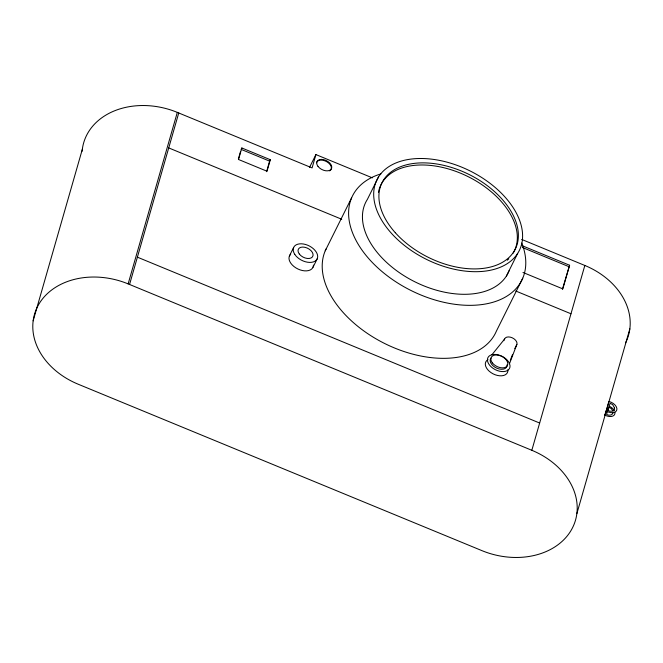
<?xml version="1.0" encoding="UTF-8"?>
<svg xmlns="http://www.w3.org/2000/svg" width="663" height="663" viewBox="0 0 663 663"><rect width="100%" height="100%" fill="white"/><g stroke="black" fill="none" stroke-linecap="round" stroke-linejoin="round"><path stroke-width="0.99" d="M613.134 411.88C613.341 415.295 608.866 415.983 606.579 414.383L608.651 407.165L611.211 408.507L612.844 410.687M33.15 320.834L82.328 149.332M128.133 283.888L531.834 450.293A71.438 55.675 16 0 1 572.625 527.574A71.438 55.675 16 0 1 481.868 550.613L78.168 384.209A71.438 55.675 16 0 1 37.377 306.928A71.438 55.675 16 0 1 128.133 283.888L177.311 112.387L312.091 167.913L315.911 154.578L372.374 177.858M129.575 284.435L178.753 112.934M238.382 158.987L240.578 151.305M241.838 147.973L238.531 159.493L267.015 171.236L270.313 159.717L241.838 147.973L241.133 149.39L269.609 161.134L266.584 171.684M562.406 289.308L569.6 265.25L522.162 245.691M569.6 265.25L562.821 288.886L522.974 272.452M531.834 450.293L584.832 265.465L521.673 239.418M614.949 412.403A7.989 4.956 26.5 0 1 604.905 415.104L606.272 410.356M606.446 409.999L608.891 401.455A8.113 5.031 26.5 0 1 616.797 410.024A8.113 5.031 26.5 0 1 606.173 410.944L604.905 415.104M576.851 513.668L629.85 328.84M510.336 360.208L512.557 354.423M509.491 363.68L516.883 344.404A6.705 4.16 26.5 0 0 512.151 337.765A6.705 4.16 26.5 0 0 504.626 339.008L491.905 354.771M269.609 161.134L270.313 159.717M309.497 167.466L315.911 154.578M289.416 255.968L293.643 247.49M313.035 267.206L317.254 258.727M325.226 250.805L351.614 197.823M378.639 176.781L367.377 199.389A79.485 49.294 26.5 0 0 414.45 281.593A79.485 49.294 26.5 0 0 509.118 270.711M506.416 276.007L517.67 253.399A79.485 49.294 26.5 0 0 436.511 159.858A79.485 49.294 26.5 0 0 390.283 232.009A79.485 49.294 26.5 0 0 517.67 253.399M522.759 278.187L496.363 331.177A94.577 58.659 26.5 0 1 386.33 344.321A94.577 58.659 26.5 0 1 326.072 248.956M503.781 340.699L504.626 339.008M514.77 348.639L516.883 344.404M522.411 247.49L568.895 266.659M168.725 147.915L341.752 219.262M515.731 290.999L570.976 313.773M137.398 257.169L539.649 423.035M82.121 151.255A71.438 55.675 16 0 1 177.311 112.387M584.832 265.465A71.438 55.675 16 0 1 625.623 342.746M521.773 243.039A94.577 58.659 26.5 0 1 474.202 305.245A94.577 58.659 26.5 0 1 362.106 250.241A94.577 58.659 26.5 0 1 380.894 173.913M316.466 162.775A8.047 4.989 26.5 0 1 327.141 161.938A8.047 4.989 26.5 0 1 329.602 170.897M507.087 364.749A9.058 5.619 26.5 0 1 497.068 368.296A9.058 5.619 26.5 0 1 490.976 358.111M507.891 369.788A12.075 7.492 26.5 0 1 493.09 373.849A12.075 7.492 26.5 0 1 488.026 359.636M313.475 265.092A13.078 8.113 26.5 0 1 297.952 269.012A13.078 8.113 26.5 0 1 290.667 254.236M508.803 258.769A74.455 46.178 26.5 0 1 507.278 260.211M378.424 192.311A74.455 46.178 26.5 0 1 464.05 174.709A74.455 46.178 26.5 0 1 513.179 253.133M609.761 406.46A7.989 4.956 26.5 0 1 614.419 410.77M614.551 407.96C614.758 411.375 610.283 412.063 608.004 410.463L610.068 403.253L612.629 404.587L614.551 407.96M492.336 354.622L490.139 355.393A12.075 7.492 26.5 0 0 495.203 369.614A12.075 7.492 26.5 0 0 510.004 365.545L509.391 363.332A12.075 7.492 26.5 0 0 492.336 354.622M318.008 166.388A8.047 4.989 26.5 0 0 331.036 169.33A8.047 4.989 26.5 0 0 323.66 159.65A8.047 4.989 26.5 0 0 318.008 166.388M492.336 362.852A9.058 5.619 26.5 0 0 506.98 366.158A9.058 5.619 26.5 0 0 498.684 355.269A9.058 5.619 26.5 0 0 492.336 362.852M294.778 254.385A13.078 8.113 26.5 0 0 316.002 260.451A13.078 8.113 26.5 0 0 305.56 244.481A13.078 8.113 26.5 0 0 294.778 254.385M299.336 254.053A8.047 4.989 26.5 0 0 312.356 256.995A8.047 4.989 26.5 0 0 304.98 247.316A8.047 4.989 26.5 0 0 299.336 254.053M395.297 232.705A74.455 46.178 26.5 0 0 514.239 251.012A74.455 46.178 26.5 0 0 436.42 163.935A74.455 46.178 26.5 0 0 395.297 232.705"/></g></svg>
